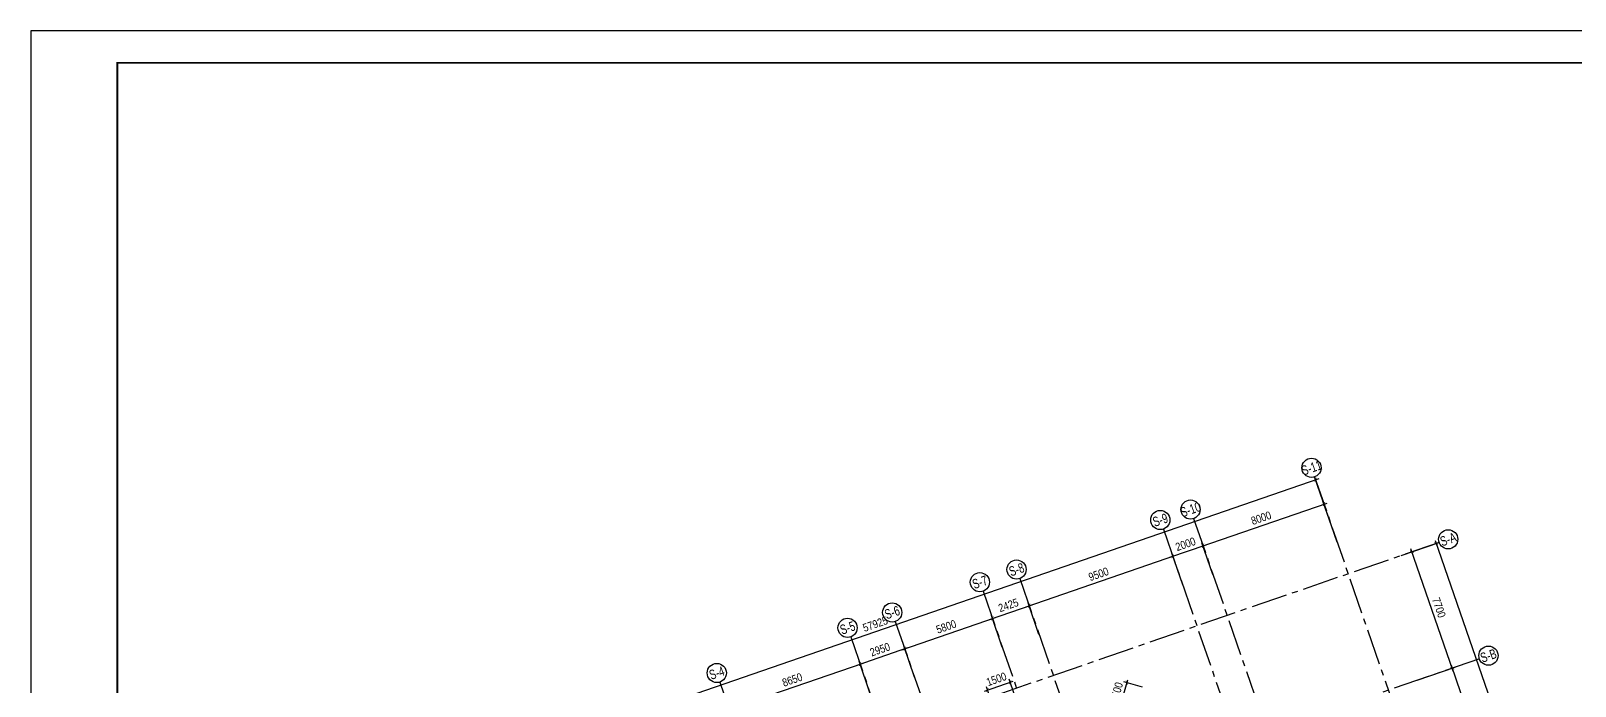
# Model space of a CAD drawing. Header units: millimetres. Extents: x -340714 to 2967022, y -655653 to 62.
# Drawn here: x 1040509 to 1137020, y -111390 to -70401 of the extents above; entities that cross this region are included whole.
import ezdxf
from ezdxf.enums import TextEntityAlignment as Align

# ---------------------------------------------------------------- set-up
doc = ezdxf.new("R2010")
doc.units = ezdxf.units.MM
doc.header["$LTSCALE"] = 100
doc.header["$PDMODE"] = 32
doc.header["$PDSIZE"] = 2.5
doc.linetypes.add('CENTER2', pattern=[1.125, 0.75, -0.125, 0.125, -0.125])
for name, color, linetype in [('ccu11-Dim', 8, 'Continuous'), ('ccu12-Truc', 13, 'CENTER2'), ('KC2-DIM', 251, 'Continuous'), ('KT-Dim', 8, 'Continuous'), ('Xref_ST_MBDV Cot vach 30.7.2022|Xref_ST_MBDV Cot vach 30.7.2022|Xref_ST_MBDV Cot vach 30.7.2022|Xref_ST_MBDV Cot vach 30.7.2022|A-GRID-SYM', 50, 'Continuous')]:
    doc.layers.add(name, color=color, linetype=linetype)
doc.layers.add('KT-Net thay', color=7, linetype='Continuous', lineweight=15)
doc.styles.add('Arial Narrow', font='ARIALN.TTF')
doc.styles.add('HBA-Text', font='GOTHIC.TTF')
doc.dimstyles.new('ccu12-200', dxfattribs={"dimscale": 200, "dimtxt": 2.5, "dimasz": 1, "dimexe": 1, "dimexo": 2, "dimgap": 1, "dimtad": 1, "dimdec": 0, "dimrnd": 5, "dimdsep": 46, "dimtxsty": 'Arial Narrow', "dimblk": 'ARCHTICK', "dimcen": -1, "dimdle": 1, "dimclrd": 256, "dimclre": 256, "dimclrt": 3, "dimadec": 0, "dimazin": 2, "dimtfac": 0.1, "dimtdec": 0, "dimtmove": 0, "dimatfit": 1, "dimldrblk": 'ARCHTICK', "dimfxl": 1, "dimtvp": 0.833333, "dimtolj": 1, "dimtzin": 12, "dimarcsym": 0})

# ---------------------------------------------------------------- blocks, each defined once
blk = doc.blocks.new('Khung ten_A1', base_point=(-3406704, 253379))
at = {"layer": 'Defpoints', "color": 1}
blk.add_lwpolyline([(84100, 0), (84100, 59471), (0, 59471), (0, 0)], close=True, dxfattribs=at)
at = {"layer": 'KT-Net thay', "const_width": 60}
blk.add_lwpolyline([(2700, 1071), (83100, 1071), (83100, 58471), (2700, 58471)], close=True, dxfattribs=at)
blk = doc.blocks.new('_ARCHTICK')
at = {"color": 0, "linetype": 'ByBlock', "const_width": 0.15}
blk.add_lwpolyline([(-0.5, -0.5), (0.5, 0.5)], dxfattribs=at)
blk = doc.blocks.new('*D1049')
at = {"layer": 'Defpoints', "color": 0, "transparency": 16777216}
for p in [(367648, -45505, 0), (372110, -50100), (369540, -50987)]:
    blk.add_point(p, dxfattribs=at)
at = {"layer": 'KT-Dim', "lineweight": -2, "transparency": 16777216}
for p, q in [((368026, -45374), (370406, -44552)), ((370151, -44429), (372175, -50289)), ((369918, -50857), (372299, -50035))]:
    blk.add_line(p, q, dxfattribs=at)
at = {"layer": 'KT-Dim', "lineweight": -2, "transparency": 16777216, "xscale": 200, "yscale": 200, "zscale": 200}
for p, rotation in [((370217, -44618), 109.0471074728855), ((372110, -50100), 289.0471074728856)]:
    blk.add_blockref('_ARCHTICK', p, dxfattribs=dict(at, rotation=rotation))
at = {"layer": 'KT-Dim', "color": 3, "transparency": 16777216, "insert": (371593, -47210), "char_height": 500, "attachment_point": 5, "rotation": 289.04711, "style": 'Arial Narrow'}
blk.add_mtext('\\A1;5800', dxfattribs=at)
blk = doc.blocks.new('GRID-SYM-flat-103')
at = {"layer": 'Xref_ST_MBDV Cot vach 30.7.2022|Xref_ST_MBDV Cot vach 30.7.2022|Xref_ST_MBDV Cot vach 30.7.2022|Xref_ST_MBDV Cot vach 30.7.2022|A-GRID-SYM'}
blk.add_circle((0, 0, 0), 900, dxfattribs=at)
at = {"layer": 'Xref_ST_MBDV Cot vach 30.7.2022|Xref_ST_MBDV Cot vach 30.7.2022|Xref_ST_MBDV Cot vach 30.7.2022|Xref_ST_MBDV Cot vach 30.7.2022|A-GRID-SYM', "style": 'HBA-Text'}
blk.add_attdef('GRID', text='', height=900, rotation=19.04714, dxfattribs=at).set_placement((0, 0, 0), align=Align.MIDDLE_CENTER)
blk = doc.blocks.new('*D1019')
at = {"layer": 'Defpoints', "color": 0, "transparency": 16777216}
for p in [(363163, -37115), (306934, -51743), (308410, -56019, 0)]:
    blk.add_point(p, dxfattribs=at)
at = {"layer": 'KT-Dim', "lineweight": -2, "transparency": 16777216}
for p, q in [((361876, -32774), (306745, -51809)), ((363033, -36737), (361622, -32650)), ((308280, -55641), (306869, -51554))]:
    blk.add_line(p, q, dxfattribs=at)
at = {"layer": 'KT-Dim', "lineweight": -2, "transparency": 16777216, "xscale": 200, "yscale": 200, "zscale": 200}
for p, rotation in [((361687, -32839), 19.0477163778953), ((306934, -51743), 199.0477163778953)]:
    blk.add_blockref('_ARCHTICK', p, dxfattribs=dict(at, rotation=rotation))
at = {"layer": 'KT-Dim', "color": 3, "transparency": 16777216, "insert": (334162, -41861), "char_height": 500, "attachment_point": 5, "rotation": 19.04772, "style": 'Arial Narrow'}
blk.add_mtext('\\A1;57925', dxfattribs=at)
blk = doc.blocks.new('*D1023')
at = {"layer": 'Defpoints', "color": 0, "transparency": 16777216}
for p in [(333214, -44363), (333962, -46528), (325785, -49351)]:
    blk.add_point(p, dxfattribs=at)
at = {"layer": 'KT-Dim', "lineweight": -2, "transparency": 16777216}
for p, q in [((324849, -47251), (333403, -44298)), ((333831, -46150), (333149, -44174)), ((325655, -48973), (324972, -46997))]:
    blk.add_line(p, q, dxfattribs=at)
at = {"layer": 'KT-Dim', "lineweight": -2, "transparency": 16777216, "xscale": 200, "yscale": 200, "zscale": 200}
for p, rotation in [((333214, -44363), 19.04713796363416), ((325038, -47186), 199.0471379636342)]:
    blk.add_blockref('_ARCHTICK', p, dxfattribs=dict(at, rotation=rotation))
at = {"layer": 'KT-Dim', "color": 3, "transparency": 16777216, "insert": (328977, -45344), "char_height": 500, "attachment_point": 5, "rotation": 19.04714, "style": 'Arial Narrow'}
blk.add_mtext('\\A1;8650', dxfattribs=at)
blk = doc.blocks.new('*D1024')
at = {"layer": 'Defpoints', "color": 0, "transparency": 16777216}
for p in [(336003, -43400), (336750, -45566), (333962, -46528)]:
    blk.add_point(p, dxfattribs=at)
at = {"layer": 'KT-Dim', "lineweight": -2, "transparency": 16777216}
for p, q in [((333025, -44428), (336192, -43335)), ((336620, -45188), (335937, -43211)), ((333831, -46150), (333149, -44174))]:
    blk.add_line(p, q, dxfattribs=at)
at = {"layer": 'KT-Dim', "lineweight": -2, "transparency": 16777216, "xscale": 200, "yscale": 200, "zscale": 200}
for p, rotation in [((336003, -43400), 19.04713796363416), ((333214, -44363), 199.0471379636342)]:
    blk.add_blockref('_ARCHTICK', p, dxfattribs=dict(at, rotation=rotation))
at = {"layer": 'KT-Dim', "color": 3, "transparency": 16777216, "insert": (334460, -43451), "char_height": 500, "attachment_point": 5, "rotation": 19.04714, "style": 'Arial Narrow'}
blk.add_mtext('\\A1;2950', dxfattribs=at)
blk = doc.blocks.new('*D1025')
at = {"layer": 'Defpoints', "color": 0, "transparency": 16777216}
for p in [(341485, -41507), (342233, -43673), (336750, -45566)]:
    blk.add_point(p, dxfattribs=at)
at = {"layer": 'KT-Dim', "lineweight": -2, "transparency": 16777216}
for p, q in [((335814, -43466), (341674, -41442)), ((342102, -43295), (341420, -41318)), ((336620, -45188), (335937, -43211))]:
    blk.add_line(p, q, dxfattribs=at)
at = {"layer": 'KT-Dim', "lineweight": -2, "transparency": 16777216, "xscale": 200, "yscale": 200, "zscale": 200}
for p, rotation in [((341485, -41507), 19.04713796363416), ((336003, -43400), 199.0471379636342)]:
    blk.add_blockref('_ARCHTICK', p, dxfattribs=dict(at, rotation=rotation))
at = {"layer": 'KT-Dim', "color": 3, "transparency": 16777216, "insert": (338595, -42023), "char_height": 500, "attachment_point": 5, "rotation": 19.04714, "style": 'Arial Narrow'}
blk.add_mtext('\\A1;5800', dxfattribs=at)
blk = doc.blocks.new('*D1026')
at = {"layer": 'Defpoints', "color": 0, "transparency": 16777216}
for p in [(343777, -40716), (344525, -42881), (342233, -43673)]:
    blk.add_point(p, dxfattribs=at)
at = {"layer": 'KT-Dim', "lineweight": -2, "transparency": 16777216}
for p, q in [((344394, -42503), (343712, -40527)), ((341296, -41573), (343966, -40651)), ((342102, -43295), (341420, -41318))]:
    blk.add_line(p, q, dxfattribs=at)
at = {"layer": 'KT-Dim', "lineweight": -2, "transparency": 16777216, "xscale": 200, "yscale": 200, "zscale": 200}
for p, rotation in [((341485, -41507), 199.0471379636342), ((343777, -40716), 19.04713796363416)]:
    blk.add_blockref('_ARCHTICK', p, dxfattribs=dict(at, rotation=rotation))
at = {"layer": 'KT-Dim', "color": 3, "transparency": 16777216, "insert": (342483, -40681), "char_height": 500, "attachment_point": 5, "rotation": 19.04714, "style": 'Arial Narrow'}
blk.add_mtext('\\A1;2425', dxfattribs=at)
blk = doc.blocks.new('*D1027')
at = {"layer": 'Defpoints', "color": 0, "transparency": 16777216}
for p in [(352757, -37616), (353505, -39781), (344525, -42881)]:
    blk.add_point(p, dxfattribs=at)
at = {"layer": 'KT-Dim', "lineweight": -2, "transparency": 16777216}
for p, q in [((343588, -40781), (352946, -37550)), ((353374, -39403), (352692, -37427)), ((344394, -42503), (343712, -40527))]:
    blk.add_line(p, q, dxfattribs=at)
at = {"layer": 'KT-Dim', "lineweight": -2, "transparency": 16777216, "xscale": 200, "yscale": 200, "zscale": 200}
for p, rotation in [((352757, -37616), 19.04713796363416), ((343777, -40716), 199.0471379636342)]:
    blk.add_blockref('_ARCHTICK', p, dxfattribs=dict(at, rotation=rotation))
at = {"layer": 'KT-Dim', "color": 3, "transparency": 16777216, "insert": (348119, -38736), "char_height": 500, "attachment_point": 5, "rotation": 19.04714, "style": 'Arial Narrow'}
blk.add_mtext('\\A1;9500', dxfattribs=at)
blk = doc.blocks.new('*D1028')
at = {"layer": 'Defpoints', "color": 0, "transparency": 16777216}
for p in [(354648, -36963), (355395, -39128), (353505, -39781)]:
    blk.add_point(p, dxfattribs=at)
at = {"layer": 'KT-Dim', "lineweight": -2, "transparency": 16777216}
for p, q in [((352568, -37681), (354837, -36898)), ((353374, -39403), (352692, -37427)), ((355265, -38750), (354582, -36774))]:
    blk.add_line(p, q, dxfattribs=at)
at = {"layer": 'KT-Dim', "lineweight": -2, "transparency": 16777216, "xscale": 200, "yscale": 200, "zscale": 200}
for p, rotation in [((352757, -37616), 199.0471379636342), ((354648, -36963), 19.04713796363416)]:
    blk.add_blockref('_ARCHTICK', p, dxfattribs=dict(at, rotation=rotation))
at = {"layer": 'KT-Dim', "color": 3, "transparency": 16777216, "insert": (353554, -36859), "char_height": 500, "attachment_point": 5, "rotation": 19.04714, "style": 'Arial Narrow'}
blk.add_mtext('\\A1;2000', dxfattribs=at)
blk = doc.blocks.new('*D1029')
at = {"layer": 'Defpoints', "color": 0, "transparency": 16777216}
for p in [(362210, -34352), (362957, -36518), (355395, -39128)]:
    blk.add_point(p, dxfattribs=at)
at = {"layer": 'KT-Dim', "lineweight": -2, "transparency": 16777216}
for p, q in [((354459, -37028), (362399, -34287)), ((362827, -36140), (362144, -34163)), ((355265, -38750), (354582, -36774))]:
    blk.add_line(p, q, dxfattribs=at)
at = {"layer": 'KT-Dim', "lineweight": -2, "transparency": 16777216, "xscale": 200, "yscale": 200, "zscale": 200}
for p, rotation in [((362210, -34352), 19.04713796363416), ((354648, -36963), 199.0471379636342)]:
    blk.add_blockref('_ARCHTICK', p, dxfattribs=dict(at, rotation=rotation))
at = {"layer": 'KT-Dim', "color": 3, "transparency": 16777216, "insert": (358280, -35227), "char_height": 500, "attachment_point": 5, "rotation": 19.04714, "style": 'Arial Narrow'}
blk.add_mtext('\\A1;8000', dxfattribs=at)
blk = doc.blocks.new('*D1030')
at = {"layer": 'Defpoints', "color": 0, "transparency": 16777216}
for p in [(366647, -37704, 0), (379300, -66026), (376730, -66913, 0)]:
    blk.add_point(p, dxfattribs=at)
at = {"layer": 'KT-Dim', "lineweight": -2, "transparency": 16777216}
for p, q in [((369150, -36628), (379365, -66215)), ((367025, -37574), (369405, -36752)), ((377108, -66782), (379489, -65960))]:
    blk.add_line(p, q, dxfattribs=at)
at = {"layer": 'KT-Dim', "lineweight": -2, "transparency": 16777216, "xscale": 200, "yscale": 200, "zscale": 200}
for p, rotation in [((369216, -36817), 109.0471074728855), ((379300, -66026), 289.0471074728856)]:
    blk.add_blockref('_ARCHTICK', p, dxfattribs=dict(at, rotation=rotation))
at = {"layer": 'KT-Dim', "color": 3, "transparency": 16777216, "insert": (374688, -51273), "char_height": 500, "attachment_point": 5, "rotation": 289.04711, "style": 'Arial Narrow'}
blk.add_mtext('\\A1;30900', dxfattribs=at)
blk = doc.blocks.new('*D1031')
at = {"layer": 'Defpoints', "color": 0, "transparency": 16777216}
for p in [(367704, -37339), (366647, -37704), (367648, -45505)]:
    blk.add_point(p, dxfattribs=at)
at = {"layer": 'KT-Dim', "lineweight": -2, "transparency": 16777216}
for p, q in [((367025, -37574), (367893, -37274)), ((370282, -44807), (367639, -37150)), ((368026, -45374), (370406, -44552))]:
    blk.add_line(p, q, dxfattribs=at)
at = {"layer": 'KT-Dim', "lineweight": -2, "transparency": 16777216, "xscale": 200, "yscale": 200, "zscale": 200}
for p, rotation in [((367704, -37339), 109.0471074728855), ((370217, -44618), 289.0471074728856)]:
    blk.add_blockref('_ARCHTICK', p, dxfattribs=dict(at, rotation=rotation))
at = {"layer": 'KT-Dim', "color": 3, "transparency": 16777216, "insert": (369391, -40830), "char_height": 500, "attachment_point": 5, "rotation": 289.04711, "style": 'Arial Narrow'}
blk.add_mtext('\\A1;7700', dxfattribs=at)
blk = doc.blocks.new('*D867')
at = {"layer": 'Defpoints', "color": 0, "ltscale": 0.5, "transparency": 16777216}
for p in [(1100694, -112796), (1102112, -112306)]:
    blk.add_point(p, dxfattribs=at)
at = {"layer": 'KC2-DIM', "lineweight": -2, "ltscale": 0.5, "transparency": 16777216}
for p, q in [((1101981, -111928), (1101644, -110952)), ((1100103, -111696), (1101899, -111076)), ((1100563, -112418), (1100226, -111442))]:
    blk.add_line(p, q, dxfattribs=at)
at = {"layer": 'KC2-DIM', "lineweight": -2, "ltscale": 0.5, "transparency": 16777216, "xscale": 200, "yscale": 200, "zscale": 200}
for p, rotation in [((1100292, -111631), 199.047137953996), ((1101710, -111141), 19.04713795399605)]:
    blk.add_blockref('_ARCHTICK', p, dxfattribs=dict(at, rotation=rotation))
at = {"layer": 'KC2-DIM', "color": 3, "ltscale": 0.5, "transparency": 16777216, "insert": (1100852, -110956), "char_height": 500, "attachment_point": 5, "rotation": 19.04714, "style": 'Arial Narrow', "bg_fill": 3, "box_fill_scale": 1.1, "bg_fill_color": 256, "bg_fill_true_color": 13158600, "bg_fill_transparency": 0}
blk.add_mtext('\\A1;1500', dxfattribs=at)
at = {"layer": 'Defpoints', "color": 0, "ltscale": 0.5, "transparency": 16777216}
blk.add_point((1101710, -111141), dxfattribs=at)
blk = doc.blocks.new('*D894')
at = {"layer": 'Defpoints', "color": 0, "ltscale": 0.5, "transparency": 16777216}
for p in [(1110370, -111566), (1109963, -113009)]:
    blk.add_point(p, dxfattribs=at)
at = {"layer": 'KC2-DIM', "lineweight": -2, "ltscale": 0.5, "transparency": 16777216}
for p, q in [((1108541, -112815), (1109058, -110987)), ((1109985, -111457), (1108811, -111125)), ((1109578, -112900), (1108403, -112568))]:
    blk.add_line(p, q, dxfattribs=at)
at = {"layer": 'KC2-DIM', "lineweight": -2, "ltscale": 0.5, "transparency": 16777216, "xscale": 200, "yscale": 200, "zscale": 200}
for p, rotation in [((1109003, -111179), 74.22122040984965), ((1108595, -112623), 254.2212204098496)]:
    blk.add_blockref('_ARCHTICK', p, dxfattribs=dict(at, rotation=rotation))
at = {"layer": 'KC2-DIM', "color": 3, "ltscale": 0.5, "transparency": 16777216, "insert": (1108361, -111777), "char_height": 500, "attachment_point": 5, "rotation": 74.22122, "style": 'Arial Narrow', "bg_fill": 3, "box_fill_scale": 1.1, "bg_fill_color": 256, "bg_fill_true_color": 13158600, "bg_fill_transparency": 0}
blk.add_mtext('\\A1;1500', dxfattribs=at)
at = {"layer": 'Defpoints', "color": 0, "ltscale": 0.5, "transparency": 16777216}
blk.add_point((1109003, -111179), dxfattribs=at)
blk = doc.blocks.new('Grid-ST-flat-3')
at = {"layer": 'ccu12-Truc', "ltscale": 30}
for p, q in [((361622.2, -32650.9), (374729.9, -70616.8)), ((354060.2, -35261.7), (370215.9, -82056.1)), ((352169.7, -35914.4), (368325.4, -82708.8)), ((369404.7, -36752.1), (304555.5, -59141.2)), ((343189.8, -39014.7), (361219.3, -91236.4)), ((340897.6, -39806), (359986.9, -95097.6)), ((335415.2, -41698.9), (354504.5, -96990.4)), ((332626.7, -42661.6), (351716, -97953.1)), ((371917.5, -44030.6), (347796.7, -52358.2)), ((324450.3, -45484.5), (343539.5, -100776))]:
    blk.add_line(p, q, dxfattribs=at)
at = {"layer": 'KT-Dim'}
ref = blk.add_blockref('GRID-SYM-flat-103', (361426.2, -32083.2, 0), dxfattribs=dict(at, xscale=0.6666666666666666, yscale=0.6666666666666666, zscale=0.6666666666666666))
ref.add_attrib('GRID', 'S-11', dxfattribs={"layer": 'Xref_ST_MBDV Cot vach 30.7.2022|Xref_ST_MBDV Cot vach 30.7.2022|Xref_ST_MBDV Cot vach 30.7.2022|Xref_ST_MBDV Cot vach 30.7.2022|A-GRID-SYM', "height": 600, "rotation": 19, "style": 'HBA-Text', "width": 0.75}).set_placement((361426.2, -32083.2, 0), align=Align.MIDDLE_CENTER)
ref = blk.add_blockref('GRID-SYM-flat-103', (353864.4, -34694.5, 0), dxfattribs=dict(at, xscale=0.6666666666666666, yscale=0.6666666666666666, zscale=0.6666666666666666))
ref.add_attrib('GRID', 'S-10', dxfattribs={"layer": 'Xref_ST_MBDV Cot vach 30.7.2022|Xref_ST_MBDV Cot vach 30.7.2022|Xref_ST_MBDV Cot vach 30.7.2022|Xref_ST_MBDV Cot vach 30.7.2022|A-GRID-SYM', "height": 600, "rotation": 19, "style": 'HBA-Text', "width": 0.75}).set_placement((353864.4, -34694.5, 0), align=Align.MIDDLE_CENTER)
ref = blk.add_blockref('GRID-SYM-flat-103', (351973.9, -35347.2, 0), dxfattribs=dict(at, xscale=0.6666666666666666, yscale=0.6666666666666666, zscale=0.6666666666666666))
ref.add_attrib('GRID', 'S-9', dxfattribs={"layer": 'Xref_ST_MBDV Cot vach 30.7.2022|Xref_ST_MBDV Cot vach 30.7.2022|Xref_ST_MBDV Cot vach 30.7.2022|Xref_ST_MBDV Cot vach 30.7.2022|A-GRID-SYM', "height": 600, "rotation": 19, "style": 'HBA-Text', "width": 0.75}).set_placement((351973.9, -35347.2, 0), align=Align.MIDDLE_CENTER)
ref = blk.add_blockref('GRID-SYM-flat-103', (369971.8, -36556.3, 0), dxfattribs=dict(at, xscale=0.6666666666666666, yscale=0.6666666666666666, zscale=0.6666666666666666))
ref.add_attrib('GRID', 'S-A', dxfattribs={"layer": 'Xref_ST_MBDV Cot vach 30.7.2022|Xref_ST_MBDV Cot vach 30.7.2022|Xref_ST_MBDV Cot vach 30.7.2022|Xref_ST_MBDV Cot vach 30.7.2022|A-GRID-SYM', "height": 600, "rotation": 19.047138, "style": 'HBA-Text', "width": 0.75}).set_placement((369971.8, -36556.3, 0), align=Align.MIDDLE_CENTER)
ref = blk.add_blockref('GRID-SYM-flat-103', (342994, -38447.5, 0), dxfattribs=dict(at, xscale=0.6666666666666666, yscale=0.6666666666666666, zscale=0.6666666666666666))
ref.add_attrib('GRID', 'S-8', dxfattribs={"layer": 'Xref_ST_MBDV Cot vach 30.7.2022|Xref_ST_MBDV Cot vach 30.7.2022|Xref_ST_MBDV Cot vach 30.7.2022|Xref_ST_MBDV Cot vach 30.7.2022|A-GRID-SYM', "height": 600, "rotation": 19, "style": 'HBA-Text', "width": 0.75}).set_placement((342994, -38447.5, 0), align=Align.MIDDLE_CENTER)
ref = blk.add_blockref('GRID-SYM-flat-103', (340701.8, -39238.9, 0), dxfattribs=dict(at, xscale=0.6666666666666666, yscale=0.6666666666666666, zscale=0.6666666666666666))
ref.add_attrib('GRID', 'S-7', dxfattribs={"layer": 'Xref_ST_MBDV Cot vach 30.7.2022|Xref_ST_MBDV Cot vach 30.7.2022|Xref_ST_MBDV Cot vach 30.7.2022|Xref_ST_MBDV Cot vach 30.7.2022|A-GRID-SYM', "height": 600, "rotation": 19, "style": 'HBA-Text', "width": 0.75}).set_placement((340701.8, -39238.9, 0), align=Align.MIDDLE_CENTER)
ref = blk.add_blockref('GRID-SYM-flat-103', (335219.3, -41131.7, 0), dxfattribs=dict(at, xscale=0.6666666666666666, yscale=0.6666666666666666, zscale=0.6666666666666666))
ref.add_attrib('GRID', 'S-6', dxfattribs={"layer": 'Xref_ST_MBDV Cot vach 30.7.2022|Xref_ST_MBDV Cot vach 30.7.2022|Xref_ST_MBDV Cot vach 30.7.2022|Xref_ST_MBDV Cot vach 30.7.2022|A-GRID-SYM', "height": 600, "rotation": 19, "style": 'HBA-Text', "width": 0.75}).set_placement((335219.3, -41131.7, 0), align=Align.MIDDLE_CENTER)
ref = blk.add_blockref('GRID-SYM-flat-103', (332430.9, -42094.4, 0), dxfattribs=dict(at, xscale=0.6666666666666666, yscale=0.6666666666666666, zscale=0.6666666666666666))
ref.add_attrib('GRID', 'S-5', dxfattribs={"layer": 'Xref_ST_MBDV Cot vach 30.7.2022|Xref_ST_MBDV Cot vach 30.7.2022|Xref_ST_MBDV Cot vach 30.7.2022|Xref_ST_MBDV Cot vach 30.7.2022|A-GRID-SYM', "height": 600, "rotation": 19, "style": 'HBA-Text', "width": 0.75}).set_placement((332430.9, -42094.4, 0), align=Align.MIDDLE_CENTER)
ref = blk.add_blockref('GRID-SYM-flat-103', (372484.7, -43834.8, 0), dxfattribs=dict(at, xscale=0.6666666666666666, yscale=0.6666666666666666, zscale=0.6666666666666666))
ref.add_attrib('GRID', 'S-B', dxfattribs={"layer": 'Xref_ST_MBDV Cot vach 30.7.2022|Xref_ST_MBDV Cot vach 30.7.2022|Xref_ST_MBDV Cot vach 30.7.2022|Xref_ST_MBDV Cot vach 30.7.2022|A-GRID-SYM', "height": 600, "rotation": 19, "style": 'HBA-Text', "width": 0.75}).set_placement((372484.7, -43834.8, 0), align=Align.MIDDLE_CENTER)
ref = blk.add_blockref('GRID-SYM-flat-103', (324254.4, -44917.3, 0), dxfattribs=dict(at, xscale=0.6666666666666666, yscale=0.6666666666666666, zscale=0.6666666666666666))
ref.add_attrib('GRID', 'S-4', dxfattribs={"layer": 'Xref_ST_MBDV Cot vach 30.7.2022|Xref_ST_MBDV Cot vach 30.7.2022|Xref_ST_MBDV Cot vach 30.7.2022|Xref_ST_MBDV Cot vach 30.7.2022|A-GRID-SYM', "height": 600, "rotation": 19, "style": 'HBA-Text', "width": 0.75}).set_placement((324254.4, -44917.3, 0), align=Align.MIDDLE_CENTER)
dim = blk.add_aligned_dim(p1=(363163.5, -37115.1), p2=(308410.2, -56019.2, 0), distance=-4523.4, dimstyle='ccu12-200', dxfattribs=at)
dim.commit()
dim.dimension.update_dxf_attribs({"geometry": '*D1019', "text_midpoint": (334162.1, -41861.1)})
for base, p1, p2, angle, picture, middle in [((362209.6, -34352.3), (355395.2, -39128.5), (362957.2, -36517.7), 19.047138, '*D1029', (358280, -35227.3)), ((354647.6, -36963.1), (353504.7, -39781.2), (355395.2, -39128.5), 19.047138, '*D1028', (353553.8, -36859)), ((379299.7, -66025.7, 0), (366646.9, -37704.3), (376730.3, -66912.7, 0), 109.047107, '*D1030', (374688, -51272.9, 0)), ((352757.1, -37615.8), (344524.9, -42881.5), (353504.7, -39781.2), 19.047138, '*D1027', (348118.6, -38735.5)), ((367703.9, -37339.3), (367648, -45504.6), (366646.9, -37704.3), 109.047107, '*D1031', (369390.7, -40830)), ((343777.2, -40716), (342232.6, -43672.9), (344524.9, -42881.5), 19.047138, '*D1026', (342482.5, -40681.4)), ((341485, -41507.4), (336750.2, -45565.7), (342232.6, -43672.9), 19.047138, '*D1025', (338595.2, -42023.5)), ((336002.6, -43400.2), (333961.7, -46528.4), (336750.2, -45565.7), 19.047138, '*D1024', (334459.7, -43451.2)), ((333214.1, -44363), (325785.3, -49351.3), (333961.7, -46528.4), 19.047138, '*D1023', (328977.3, -45344)), ((372109.5, -50100.2, 0), (367648, -45504.6), (369540.2, -50987.3, 0), 109.047107, '*D1049', (371593.5, -47210.4, 0))]:
    dim = blk.add_linear_dim(base=base, p1=p1, p2=p2, angle=angle, dimstyle='ccu12-200', dxfattribs=at)
    dim.commit()
    dim.dimension.update_dxf_attribs({"geometry": picture, "text_midpoint": middle})

msp = doc.modelspace()

# ---------------------------------------------------------------- block references
msp.add_blockref('Grid-ST-flat-3', (759118.7, -65648.1))
at = {"layer": 'ccu11-Dim', "xscale": 2.000000000621877, "yscale": 2.000000000621877, "zscale": 2.000000000621877}
msp.add_blockref('Khung ten_A1', (-5772899.7, 317416.3), dxfattribs=at)

# ---------------------------------------------------------------- next in the draw order: dimensions: what is measured, and where the dimension line sits
at = {"layer": 'KC2-DIM', "ltscale": 0.5}
for base, p1, p2, angle, picture, middle in [((1101709.5, -111141.2, 0), (1100693.9, -112796, 0), (1102111.8, -112306.5, 0), 19.047138, '*D867', (1101000.6, -111386, 0)), ((1109003.3, -111179.4), (1109962.5, -113009.2), (1110370.4, -111565.7), 74.22122, '*D894', (1108799.3, -111901.1))]:
    dim = msp.add_linear_dim(base=base, p1=p1, p2=p2, angle=angle, dimstyle='ccu12-200', override={"dimfxl": 150, "dimtfill": 1}, dxfattribs=at)
    dim.commit()
    dim.dimension.update_dxf_attribs({"geometry": picture, "text_midpoint": middle, "dimtype": 161})

doc.saveas('drawing.dxf')
